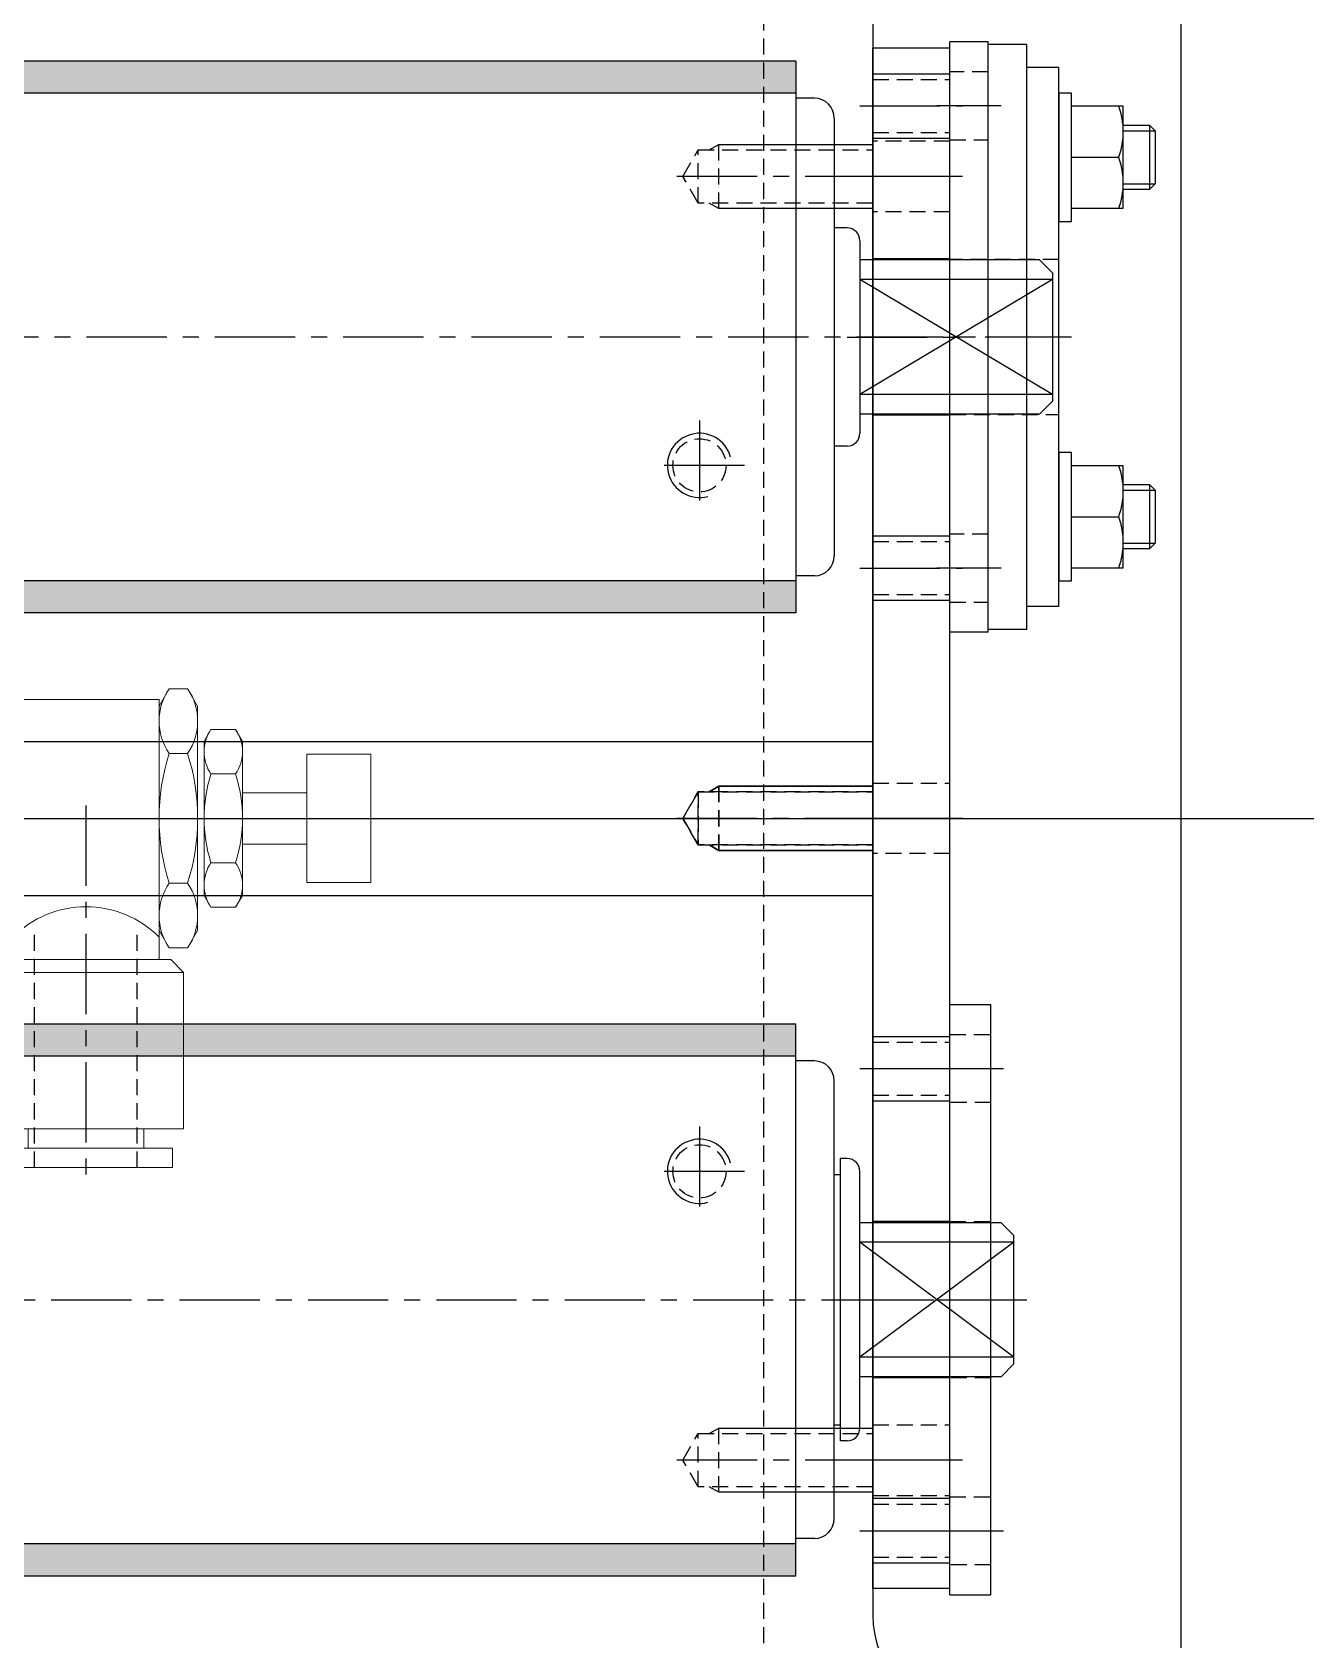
# Model space of a CAD drawing. Header units: inches. Extents: x 0 to 77285, y -118 to 40065.
# Drawn here: x 24767.7 to 24866.9, y 16631.6 to 16756.8 of the extents above; entities that cross this region are included whole.
import ezdxf

# ---------------------------------------------------------------- set-up
doc = ezdxf.new("R2010")
doc.units = ezdxf.units.IN
doc.header["$LTSCALE"] = 5
doc.header["$MEASUREMENT"] = 0
doc.linetypes.add('CENTER', pattern=[2, 1.25, -0.25, 0.25, -0.25])
doc.linetypes.add('HIDDEN', pattern=[0.375, 0.25, -0.125])
for name, color, linetype in [('11', 1, 'CENTER'), ('22', 2, 'HIDDEN'), ('4', 4, 'Continuous'), ('55', 5, 'Continuous'), ('77', 40, 'HIDDEN'), ('A', 8, 'Continuous'), ('B', 123, 'Continuous'), ('T', 3, 'Continuous'), ('Y', 60, 'Continuous')]:
    doc.layers.add(name, color=color, linetype=linetype)
doc.layers.add('88', color=35, linetype='Continuous', lineweight=5)

# ---------------------------------------------------------------- blocks, each defined once
blk = doc.blocks.new('A$C4ec73b01')
at = {"layer": '11'}
blk.add_line((-167.5, -7240), (-167.5, -280), dxfattribs=at)
blk = doc.blocks.new('A$C42c8eb8e')
h = blk.add_hatch(color=256)
h.dxf.hatch_style = 1
h.paths.add_polyline_path([(295, -19), (5, -19), (5, -21.5), (295, -21.5)])
h.paths.add_polyline_path([(295, 21.5), (5, 21.5), (5, 19), (295, 19)])
for p, q in [((295, 21.5), (5, 21.5)), ((295, 21.5), (295, -21.5)), ((295, 19), (5, 19)), ((296.46, 18.6), (295, 18.6)), ((298, 17.06), (298, -17.06)), ((299, 8.5), (298, 8.5)), ((300, 7.5), (300, -7.5)), ((314, 6), (300, 6)), ((315, 5), (314, 6)), ((315, 4.47), (300, 4.47)), ((315, -4.47), (300, 4.47)), ((315, 4.47), (300, -4.47)), ((315, 5), (315, -5)), ((315, -4.47), (300, -4.47)), ((315, -5), (314, -6)), ((314, -6), (300, -6)), ((299, -8.5), (298, -8.5)), ((296.46, -18.6), (295, -18.6)), ((295, -19), (5, -19)), ((295, -21.5), (5, -21.5))]:
    blk.add_line(p, q)
for centre, radius, start, end in [((296.46, 17.06), 1.54, 0, 90), ((299, 7.5), 1, 0, 90), ((299, -7.5), 1, 270, 0), ((296.46, -17.06), 1.54, 270, 0)]:
    blk.add_arc(centre, radius, start, end)
at = {"layer": '11'}
blk.add_line((316, 0), (-18, 0), dxfattribs=at)
blk = doc.blocks.new('A$C5f907870')
h = blk.add_hatch(color=256)
h.dxf.hatch_style = 1
h.paths.add_polyline_path([(290, 21.5), (0, 21.5), (0, 19), (290, 19)])
h.paths.add_polyline_path([(290, -19), (0, -19), (0, -21.5), (290, -21.5)])
for p, q in [((0, 21.5), (290, 21.5)), ((290, -21.5), (290, 21.5)), ((0, 19), (290, 19)), ((291.46, 18.6), (290, 18.6)), ((293, -17.06), (293, 17.06)), ((293.5, -11), (293.5, 11)), ((294, 11), (293.5, 11)), ((293, 9.75), (293.5, 9.75)), ((295, -10), (295, 10)), ((306, 6), (295, 6)), ((307, 5), (306, 6)), ((307, 4.47), (295, 4.47)), ((307, 4.47), (295, -4.47)), ((307, -4.47), (295, 4.47)), ((307, -5), (307, 5)), ((307, -4.47), (295, -4.47)), ((307, -5), (306, -6)), ((306, -6), (295, -6)), ((293, -9.75), (293.5, -9.75)), ((294, -11), (293.5, -11)), ((291.46, -18.6), (290, -18.6)), ((0, -19), (290, -19)), ((0, -21.5), (290, -21.5))]:
    blk.add_line(p, q)
for centre, radius, start, end in [((291.46, 17.06), 1.54, 0, 90), ((294, 10), 1, 0, 90), ((294, -10), 1, 270, 0), ((291.46, -17.06), 1.54, 270, 0)]:
    blk.add_arc(centre, radius, start, end)
at = {"layer": '11'}
blk.add_line((-18, 0), (308, 0), dxfattribs=at)
blk = doc.blocks.new('A$C8ed1b21d')
blk.add_line((302, -80.5), (302, -204.5))
blk.add_arc((310, -204.5), 8, 180, 270)
at = {"layer": '11'}
for p, q in [((303, -92.5), (286.21, -92.5)), ((-1, -142.5), (368, -142.5)), ((303, -142.5), (286.21, -142.5)), ((303, -192.5), (286.21, -192.5))]:
    blk.add_line(p, q, dxfattribs=at)
at = {"layer": '22'}
for p, q in [((290, -95), (290, -90)), ((287.21, -92.5), (288.4, -90.43)), ((288.4, -90.43), (302, -90.43)), ((288.4, -94.57), (288.4, -90.43)), ((288.4, -94.57), (287.21, -92.5)), ((302, -94.57), (288.4, -94.57)), ((290, -145), (290, -140)), ((287.21, -142.5), (288.4, -140.43)), ((288.4, -140.43), (302, -140.43)), ((288.4, -144.57), (288.4, -140.43)), ((288.4, -144.57), (287.21, -142.5)), ((302, -144.57), (288.4, -144.57)), ((290, -195), (290, -190)), ((287.21, -192.5), (288.4, -190.43)), ((288.4, -190.43), (302, -190.43)), ((288.4, -194.57), (288.4, -190.43)), ((288.4, -194.57), (287.21, -192.5)), ((302, -194.57), (288.4, -194.57))]:
    blk.add_line(p, q, dxfattribs=at)
at = {"layer": 'T'}
for p, q in [((289.25, -90.43), (290, -90)), ((290, -90), (302, -90)), ((290, -95), (289.25, -94.57)), ((302, -95), (290, -95)), ((289.25, -140.43), (290, -140)), ((290, -140), (302, -140)), ((290, -145), (289.25, -144.57)), ((302, -145), (290, -145)), ((289.25, -190.43), (290, -190)), ((290, -190), (302, -190)), ((290, -195), (289.25, -194.57)), ((302, -195), (290, -195))]:
    blk.add_line(p, q, dxfattribs=at)
blk = doc.blocks.new('A$C873b79c8')
for p, q in [((0, 6), (302, 6, 0)), ((302, -6, 0), (302, 6, 0)), ((0, -6), (302, -6, 0))]:
    blk.add_line(p, q)
at = {"layer": '11'}
blk.add_line((-1, 0), (303, 0, 0), dxfattribs=at)
at = {"layer": '22'}
for p, q in [((288.4, 2.07, 0), (287.21, 0, 0)), ((302, 2.07, 0), (288.4, 2.07, 0)), ((288.4, 2.07, 0), (288.4, -2.07, 0)), ((290, 2.5, 0), (290, -2.5, 0)), ((287.21, 0, 0), (288.4, -2.07, 0)), ((288.4, -2.07, 0), (302, -2.07, 0))]:
    blk.add_line(p, q, dxfattribs=at)
at = {"layer": 'T'}
for p, q in [((290, 2.5, 0), (289.25, 2.07, 0)), ((302, 2.5, 0), (290, 2.5, 0)), ((289.25, -2.07, 0), (290, -2.5, 0)), ((290, -2.5, 0), (302, -2.5, 0))]:
    blk.add_line(p, q, dxfattribs=at)
blk = doc.blocks.new('A$Cabf963c1')
blk.add_line((110, 184.5), (110, -184.5))
for centre in [(105, 27.5, 0), (105, -27.5, 0)]:
    blk.add_circle(centre, 2.07)
at = {"layer": '11'}
for p, q in [((105, 31, 0), (105, 24, 0)), ((108.5, 27.5, 0), (101.5, 27.5, 0)), ((-126, 0), (116, 0)), ((105, -24, 0), (105, -31, 0)), ((108.5, -27.5, 0), (101.5, -27.5, 0))]:
    blk.add_line(p, q, dxfattribs=at)
at = {"layer": 'T'}
for centre in [(105, 27.5, 0), (105, -27.5, 0)]:
    blk.add_arc(centre, 2.5, 15, 285, dxfattribs=at)
blk = doc.blocks.new('A$C461d25e4')
for p, q in [((34.3, 20.4), (34.3, 17.6)), ((-15.59, 0), (-7.79, 13.5)), ((-7.79, 13.5), (7.79, 13.5)), ((7.79, 13.5), (15.59, 0)), ((63.68, 5.05), (65.12, 5.05)), ((66.94, 3.46), (68.86, 3.46)), ((74.4, 2), (69.4, 2)), ((-7.79, -13.5), (-15.59, 0)), ((15.59, 0), (7.79, -13.5)), ((74.4, -2), (69.4, -2)), ((66.94, -3.46), (68.86, -3.46)), ((63.68, -5.05), (65.12, -5.05)), ((51.5, -11), (51.5, -9.25)), ((62.9, -11), (62.9, -9.25)), ((49.6, -12), (64.8, -12)), ((7.79, -13.5), (-7.79, -13.5)), ((34.3, -17.6), (34.3, -20.4)), ((52.7, -25.7), (52.7, -24.2)), ((61.7, -25.7), (61.7, -24.2))]:
    blk.add_line(p, q)
for points in [[(7, -35.5), (7.29, -34.4), (17.5, -34.4), (17.5, -33.81, -2.42), (20.5, -33.81), (20.5, -34.4), (22.38, -34.4), (26.48, -38.5), (30, -38.5, 0.414), (38.5, -30), (38.5, -26.48), (34.4, -22.38), (34.4, -20.5), (33.8, -20.5, -2.42), (33.8, -17.5), (34.4, -17.5), (34.4, -10.47), (45.5, -9.5), (45.5, 9.5), (34.4, 10.47), (34.4, 17.5), (33.8, 17.5, -2.42), (33.8, 20.5), (34.4, 20.5), (34.4, 22.38), (38.5, 26.48), (38.5, 30, 0.414), (30, 38.5), (26.48, 38.5), (22.38, 34.4), (20.5, 34.4), (20.5, 33.8, -2.42), (17.5, 33.8), (17.5, 34.4), (7.29, 34.4), (7, 35.5), (-7, 35.5), (-7.29, 34.4), (-17.5, 34.4), (-17.5, 33.8, -2.42), (-20.5, 33.8), (-20.5, 34.4), (-22.38, 34.4), (-26.48, 38.5), (-30, 38.5, 0.414), (-38.5, 30), (-38.5, 26.48), (-34.4, 22.38), (-34.4, 20.5), (-33.81, 20.5, -2.42), (-33.81, 17.5), (-34.4, 17.5), (-34.4, 7.29), (-35.5, 7), (-35.5, -7), (-34.4, -7.29), (-34.4, -17.5), (-33.81, -17.5, -2.42), (-33.81, -20.5), (-34.4, -20.5), (-34.4, -22.38), (-38.5, -26.48), (-38.5, -30, 0.414), (-30, -38.5), (-26.48, -38.5), (-22.38, -34.4), (-20.5, -34.4), (-20.5, -33.81, -2.42), (-17.5, -33.81), (-17.5, -34.4), (-7.29, -34.4), (-7, -35.5), (7, -35.5)], [(-32.07, -5.26, 0.922), (32.5, 0, 0.922), (-32.07, 5.26), (-28.86, 4.73, 0.944), (-27.8, 9.26, -0.446), (-28.9, 11.62, -0.818), (28.5, 0, -0.818), (-28.9, -11.62, -0.446), (-27.8, -9.26, 0.944), (-28.86, -4.73)], [(34.8, 17.6), (33.73, 17.6, -2.448776), (33.73, 20.4), (34.8, 20.4)], [(63.68, 5.05, -0.309401), (63.68, 10.1), (65.12, 10.1, -0.309401), (65.12, 5.05, -0.154701), (65.12, -5.05, -0.309401), (65.12, -10.1), (63.68, -10.1, -0.309401), (63.68, -5.05, -0.154701)], [(49.5, 9.25), (62.9, 9.25), (62.9, -9.25, 0.414214), (51.5, -9.25), (49.5, -9.25)], [(66.94, 3.46, -0.309401), (66.94, 6.93), (68.86, 6.93, -0.309401), (68.86, 3.46, -0.154701), (68.86, -3.46, -0.309401), (68.86, -6.93), (66.94, -6.93, -0.309401), (66.94, -3.46, -0.154701)], [(34.8, -20.4), (33.73, -20.4, -2.448776), (33.73, -17.6), (34.8, -17.6)]]:
    blk.add_lwpolyline(points, format="xyb", close=True)
for points in [[(63.68, 10.1), (62.9, 8.75), (62.9, -8.75), (63.68, -10.1)], [(65.12, 10.1), (65.9, 8.75), (65.9, -8.75), (65.12, -10.1)], [(49.5, 6.7), (39.5, 6.39), (39.5, -6.39), (49.5, -6.7)], [(66.94, 6.93), (66.4, 6), (66.4, -6), (66.94, -6.93)], [(68.86, 6.93), (69.4, 6), (69.4, -6), (68.86, -6.93)]]:
    blk.add_lwpolyline(points)
for points in [[(65.9, 6), (66.4, 6), (66.4, -6), (65.9, -6)], [(74.4, 5), (79.4, 5), (79.4, -5), (74.4, -5)], [(49.6, -12), (50.6, -11), (63.8, -11), (64.8, -12), (64.8, -24.2), (64.8, -24.2), (49.6, -24.2), (49.6, -24.2)], [(50.45, -25.7), (63.95, -25.7), (63.95, -27.2), (50.45, -27.2)]]:
    blk.add_lwpolyline(points, close=True)
for centre, radius in [((-30, 30), 7), ((30, 30), 7), ((-30, 30), 4.5), ((30, 30), 4.5), ((0, 0), 32.5), ((32.3, 19), 1.35), ((32.3, 19.75), 0.45), ((31.65, 18.62), 0.45), ((32.95, 18.62), 0.45), ((0, 0), 13.5), ((0, 0), 9), ((-28.48, 7.03), 1.25), ((-28.48, -7.03), 1.25), ((-30, -30), 7), ((30, -30), 7), ((-30, -30), 4.5), ((30, -30), 4.5)]:
    blk.add_circle(centre, radius)
at = {"layer": '11'}
for p, q in [((0, 39.5), (0, -39.5)), ((-30, 38), (-30, 22)), ((30, 38), (30, 22)), ((-22, 30), (-38, 30)), ((38, 30), (22, 30)), ((32.3, 22), (32.3, 16)), ((29.3, 19), (36.38, 19)), ((46.5, 0), (-39.5, 0)), ((38.5, 0), (80.4, 0)), ((57.2, 1), (57.2, -28.2)), ((32.3, -16), (32.3, -22)), ((29.3, -19), (36.38, -19)), ((-30, -22), (-30, -38)), ((30, -22), (30, -38)), ((-22, -30), (-38, -30)), ((38, -30), (22, -30))]:
    blk.add_line(p, q, dxfattribs=at)
at = {"layer": '22'}
for p, q in [((49.5, 5.85), (39.5, 5.53)), ((49.5, -5.85), (39.5, -5.53)), ((53.2, -27.2), (53.2, -8.7)), ((61.2, -27.2), (61.2, -8.7))]:
    blk.add_line(p, q, dxfattribs=at)
at = {"layer": 'T'}
blk.add_arc((0, 0), 8.19, 165, 75, dxfattribs=at)
blk = doc.blocks.new('A$C59941990')
for p, q in [((-60, 0), (60, 0)), ((-43.6, -6), (-43.6, 0)), ((-31.4, -6), (-31.4, 0)), ((31.4, -6), (31.4, 0)), ((43.6, -6), (43.6, 0)), ((60, -6), (60, 0)), ((-60, -6), (-60, 0)), ((-60, -6), (60, -6))]:
    blk.add_line(p, q)
at = {"layer": '11'}
for p, q in [((-37.5, 2), (-37.5, -8)), ((37.5, 2), (37.5, -8)), ((-55.5, 1), (-55.5, -7)), ((-50, -7), (-50, 1)), ((-19.5, 1), (-19.5, -7)), ((0, -7), (0, 1)), ((19.5, 1), (19.5, -7)), ((50, -7), (50, 1)), ((55.5, 1), (55.5, -7))]:
    blk.add_line(p, q, dxfattribs=at)
at = {"layer": '22'}
for p, q in [((-57.57, 0), (-57.57, -6)), ((-53.43, 0), (-53.43, -6)), ((-21.57, 0), (-21.57, -6)), ((-17.43, 0), (-17.43, -6)), ((17.43, 0), (17.43, -6)), ((21.57, 0), (21.57, -6)), ((53.43, 0), (53.43, -6)), ((57.57, 0), (57.57, -6))]:
    blk.add_line(p, q, dxfattribs=at)
at = {"layer": '77'}
for p, q in [((-52.75, 0), (-52.75, -6)), ((-47.25, 0), (-47.25, -6)), ((-2.75, -6), (-2.75, 0)), ((2.75, 0), (2.75, -6)), ((47.25, -6), (47.25, 0)), ((52.75, -6), (52.75, 0))]:
    blk.add_line(p, q, dxfattribs=at)
at = {"layer": 'T'}
for p, q in [((-58, 0), (-58, -6)), ((-53, -6), (-53, 0)), ((-22, 0), (-22, -6)), ((-17, 0), (-17, -6)), ((17, 0), (17, -6)), ((22, 0), (22, -6)), ((53, 0), (53, -6)), ((58, 0), (58, -6))]:
    blk.add_line(p, q, dxfattribs=at)
blk = doc.blocks.new('A$C9632139dE')
for p, q in [((-5, -3), (-5, 0)), ((41, 0), (-5, 0)), ((41, -3), (41, 0)), ((41, -3), (-5, -3)), ((-4.8, -6), (-4.8, -3)), ((40.8, -6), (40.8, -3)), ((40.8, -6), (-4.8, -6)), ((-3, -8.5), (-3, -6)), ((39, -8.5), (39, -6)), ((39, -8.5), (-3, -8.5)), ((-1, -9.5), (-1, -8.5)), ((-1, -8.5), (9, -8.5)), ((9, -8.5), (9, -9.5)), ((27, -9.5), (27, -8.5)), ((27, -8.5), (37, -8.5)), ((37, -8.5), (37, -9.5)), ((9, -9.5), (-1, -9.5)), ((0, -9.5), (0, -13.5)), ((8, -9.5), (0, -9.5)), ((4, -9.5), (4, -13.14)), ((8, -13.5), (8, -9.5)), ((37, -9.5), (27, -9.5)), ((28, -9.5), (28, -13.5)), ((36, -9.5), (28, -9.5)), ((32, -9.5), (32, -13.14)), ((36, -13.5), (36, -9.5)), ((0, -13.5), (8, -13.5)), ((1.5, -13.5), (1.5, -15.57)), ((6.5, -15.57), (6.5, -13.5)), ((28, -13.5), (36, -13.5)), ((29.5, -13.5), (29.5, -15.57)), ((34.5, -15.57), (34.5, -13.5)), ((1.5, -15.57), (1.93, -16)), ((1.5, -15.57), (6.5, -15.57)), ((1.93, -16), (6.07, -16)), ((6.07, -16), (6.5, -15.57)), ((29.5, -15.57), (29.93, -16)), ((29.5, -15.57), (34.5, -15.57)), ((29.93, -16), (34.07, -16)), ((34.07, -16), (34.5, -15.57))]:
    blk.add_line(p, q)
for centre in [(2, -7.72), (6, -7.72), (30, -7.72), (34, -7.72)]:
    blk.add_arc(centre, 5.78, 249.7438, 290.2562)
at = {"layer": '11'}
for p, q in [((0, -4), (0, 1)), ((18, -9.5), (18, 1)), ((36, -4), (36, 1))]:
    blk.add_line(p, q, dxfattribs=at)
at = {"layer": '22'}
for p, q in [((11.95, -8.5), (11.95, 0)), ((24.05, 0), (24.05, -8.5)), ((-2.65, -3), (-2.65, 0)), ((2.65, 0), (2.65, -3)), ((33.35, -3), (33.35, 0)), ((38.65, 0), (38.65, -3))]:
    blk.add_line(p, q, dxfattribs=at)
at = {"layer": 'T'}
for p, q in [((1.93, -13.5), (1.93, -16)), ((6.07, -13.5), (6.07, -16)), ((29.93, -13.5), (29.93, -16)), ((34.07, -13.5), (34.07, -16))]:
    blk.add_line(p, q, dxfattribs=at)
blk = doc.blocks.new('A$C872dc677')
for p, q in [((-23, 3.2), (-23, 0)), ((-23, 3.2), (23, 3.2)), ((23, 3.2), (23, 0)), ((-23, 0), (23, 0))]:
    blk.add_line(p, q)
at = {"layer": '11'}
for p, q in [((-18, 4.2), (-18, -1)), ((0, 4.2), (0, -1)), ((18, 4.2), (18, -1))]:
    blk.add_line(p, q, dxfattribs=at)
at = {"layer": '22'}
for p, q in [((-20.65, 0), (-20.65, 3.2)), ((-15.35, 3.2), (-15.35, 0)), ((-6.1, 0), (-6.1, 3.2)), ((6.1, 3.2), (6.1, 0)), ((15.35, 0), (15.35, 3.2)), ((20.65, 3.2), (20.65, 0))]:
    blk.add_line(p, q, dxfattribs=at)
blk = doc.blocks.new('A$C740f11e8')
for name, p in [('A$C8ed1b21d', (-183.5, 142.5)), ('A$C873b79c8', (-183.5, 0, 0))]:
    blk.add_blockref(name, p)
at = {"rotation": 90}
blk.add_blockref('A$C59941990', (118.5, 0), dxfattribs=at)
at = {"layer": '22'}
blk.add_blockref('A$Cabf963c1', (0, 0), dxfattribs=at)
at = {"layer": '4', "xscale": -1.000000000000002, "rotation": 90}
blk.add_blockref('A$C9632139dE', (124.5, 55.5), dxfattribs=at)
at = {"layer": '55'}
blk.add_blockref('A$C42c8eb8e', (-182.5, 37.5), dxfattribs=at)
at = {"layer": '88'}
blk.add_blockref('A$C461d25e4', (0, 0), dxfattribs=at)
at = {"layer": 'B'}
blk.add_blockref('A$C5f907870', (-177.5, -37.5), dxfattribs=at)
at = {"layer": 'Y', "rotation": 90}
blk.add_blockref('A$C872dc677', (127.7, -37.5), dxfattribs=at)
blk = doc.blocks.new('A$C2005a4a9')
blk.add_line((-50, 190, 2129.45), (-50, -190, 2129.45))
blk = doc.blocks.new('A$C93861574')
blk.add_blockref('A$C2005a4a9', (0, 0))
blk = doc.blocks.new('A$Ca5de7116')
blk.add_blockref('A$C740f11e8', (0, 0))
at = {"layer": 'A'}
blk.add_blockref('A$C93861574', (192.5, 0, 0), dxfattribs=at)

msp = doc.modelspace()

# ---------------------------------------------------------------- block references
at = {"rotation": 270}
msp.add_blockref('A$C4ec73b01', (25274.6497809, 16528.05047629), dxfattribs=at)
msp.add_blockref('A$Ca5de7116', (24714.6497809, 16695.55047629, 0))

doc.saveas('drawing.dxf')
